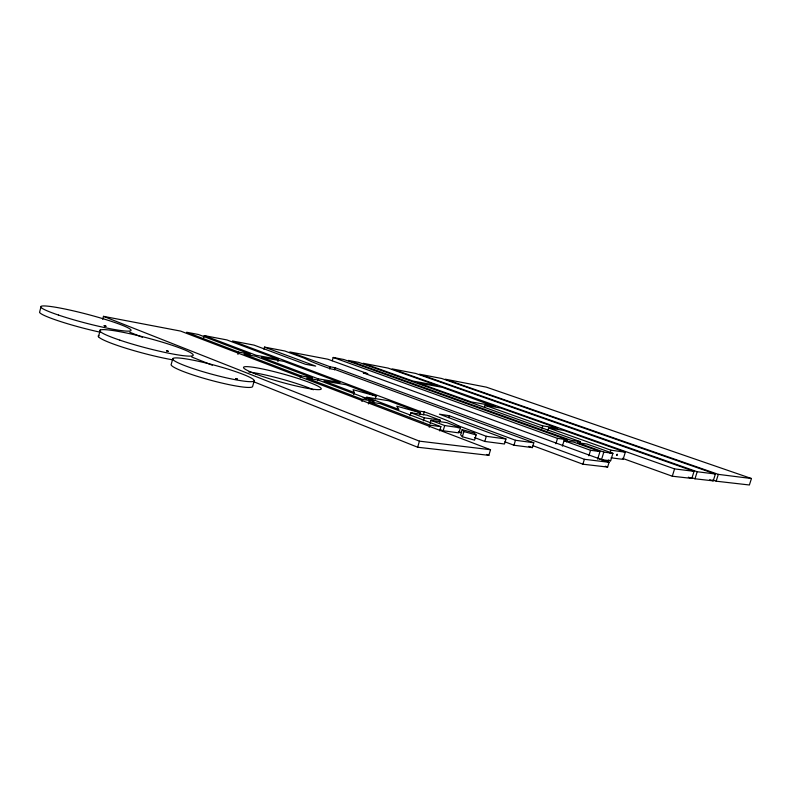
<?xml version="1.0" encoding="UTF-8"?>
<svg xmlns="http://www.w3.org/2000/svg" width="791" height="791" viewBox="0 0 791 791"><rect width="100%" height="100%" fill="white"/><g stroke="black" fill="none" stroke-linecap="round" stroke-linejoin="round"><path stroke-width="1.19" d="M40.905 307.145L39.55 312.376A46.629 4.637 14.6 0 0 100.15 332.2M102.701 319.277L103.483 316.351L180.635 331.093L490.529 449.723L488.858 455.339L417.658 447.231L253.614 381.717M98.48 336.739L100.249 329.976M172.824 358.491L171.281 364.206A42.22 4.884 15.1 0 0 209.111 379.799A42.22 4.884 15.1 0 0 252.636 386.463L254.198 380.817A42.239 4.697 15.1 0 0 194.181 360.38A42.239 4.697 15.1 0 0 191.887 368.181A42.239 4.697 15.1 0 0 254.198 380.817M203.643 337.846L204.256 335.602L226.918 339.932L278.551 359.361L277.918 361.625M237.953 354.447L238.605 352.084L186.636 332.24L198.442 334.494L250.322 354.22L238.605 352.084M263.887 349.226L264.481 347.111L284.809 350.996L304.753 358.343A68.036 5.626 16 0 0 330.816 368.873L335.76 369.773L533.796 442.762L532.343 447.607L513.972 445.234L504.856 441.813M300.234 377.811L300.788 375.844L312.346 377.801L311.802 379.749M317.478 380.708L318.031 378.77L340.14 382.528L283.929 361.378L261.495 357.324L318.031 378.77M329.58 368.932L330.183 366.806L335.048 367.706L584.391 459.284L609.09 462.32L607.626 467.076L582.888 464.198L533.075 445.748M332.24 360.755L333.179 357.453L343.966 359.539L567.167 439.776L566.524 441.912M334.445 369.812L335.048 367.706M353.676 394.491L354.239 392.504L353.063 389.686L376.091 396.054L375.25 398.961M361.922 401.462L362.505 399.415L373.846 401.185L373.263 403.212M366.144 399.247L366.717 397.24L388.47 400.711L420.337 412.704L419.764 414.692M368.388 403.944L368.982 401.887L380.283 403.637L440.884 426.675L439.648 430.907M410.025 415.819L410.915 412.764L426.873 415.156L440.122 420.14L439.529 422.167M423.403 414.8L424.263 411.854A86.822 9.195 16 0 1 458.731 425.944L486.317 436.306L505.973 438.975L504.47 443.998L484.794 441.447L474.462 437.532M423.353 420.891L424.253 417.816L440.122 420.14M417.658 447.231L419.428 441.151L490.529 449.723M430.106 423.462L431.006 420.367L446.826 422.671L460.421 427.783L458.918 432.895L443.178 430.759L439.756 429.454M429.236 427.278L429.859 425.133L440.884 426.675M443.178 430.759L444.7 425.558L460.421 427.783M448.705 417.608L449.258 415.7L515.455 440.261L533.796 442.762M458.137 427.971L458.731 425.944M462.142 429.651L460.629 434.813L462.369 436.77L474.59 440.132L476.133 434.921L474.254 432.984L462.142 429.651L463.912 431.56L476.133 434.921M462.369 436.77L463.912 431.56M484.458 407.622L485.13 405.358L500.792 408.047L557.793 428.257L542.675 425.865L485.13 405.358M484.794 441.447L486.317 436.306M513.972 445.234L515.455 440.261M541.964 428.208L542.675 425.865M547.945 430.344L548.657 427.99L563.706 430.363L625.315 452.205L623.11 459.373L611.107 457.821M555.885 443.781L557.517 438.372L567.167 439.776M562.371 446.144L564.023 440.716L573.633 442.1L599.973 451.562L597.64 459.185M579.803 443.81L580.436 441.704L358.857 362.426L348.396 360.399L571.122 440.35L580.436 441.704M582.888 464.198L584.391 459.284M588.87 455.794L590.551 450.287L599.973 451.562M601.506 459.67L603.83 452.086L612.916 453.332L610.622 460.807L601.506 459.67L598.085 458.424M609.98 453.322L610.949 450.188L625.315 452.205M672.291 476.212L674.575 468.895L694.063 471.337L691.828 478.426L672.291 476.212L622.408 458.315M694.982 478.792L697.197 471.733L715.39 474.007L713.225 480.869L694.982 478.792L691.502 477.556M716.162 481.195L718.317 474.373L751.45 478.525L749.393 484.982L716.162 481.195L712.671 479.969M424.263 411.854L419.092 411.063L232.445 340.99L254.01 345.113L305.346 364.236L315.688 366.114L264.481 347.111M449.258 415.7L439.43 414.187L505.973 438.975M278.551 359.361L256.086 355.268L204.256 335.602M420.337 412.704L396.756 406.188L398.872 409.441L366.717 397.24M363.178 397.725L365.482 398.357M751.45 478.525L486.346 387.145L445.333 379.196L718.317 474.373M715.39 474.007L441.734 378.494L419.527 374.192L697.197 471.733M694.063 471.337L415.72 373.451L392.178 368.893L674.575 468.895M709.735 479.633L713.225 480.869M688.348 477.191L691.828 478.426M548.657 427.99L610.949 450.188M612.916 453.332L586.843 443.998L577.559 442.663L603.83 452.086M333.179 357.453L557.517 438.372M564.023 440.716L590.551 450.287M608.358 459.986L610.622 460.807M609.09 462.32L363.267 372.897L367.815 373.728L327.87 359.223L289.783 351.946L330.183 366.806M605.313 466.225L607.626 467.076M528.872 446.322L532.343 447.607M376.091 396.054L346.013 384.733L323.944 381.015L354.239 392.504M410.915 412.764L424.253 417.816M431.006 420.367L444.7 425.558M458.385 431.441L461.835 432.746M312.346 377.801L255.74 356.276L244.033 354.16L300.788 375.844M373.846 401.185L318.269 380.056L306.73 378.108L362.505 399.415M368.982 401.887L429.859 425.133M486.554 454.449L488.858 455.339M103.483 316.351L419.428 441.151M129.724 332.23L142.34 337.263M191.669 356.968L212.314 365.215M172.745 359.856A48.33 5.191 14.8 0 1 120.657 346.547A48.33 5.191 14.8 0 1 98.816 335.414M248.938 372.037A40.311 4.36 15.5 0 1 313.345 389.765M616.683 454.973C617.306 456.862 617.811 452.442 616.683 454.973M105.974 326.218L104.165 325.744L105.974 326.218M237.468 379.146L235.51 378.602L237.468 379.146M168.354 351.333L166.476 350.818L168.354 351.333M495.314 406.109L471.525 401.986L417.994 382.864L442.436 387.353L486.752 403.628L495.314 406.109M437.334 385.553L412.843 381.015L363.148 363.267L388.144 368.112L437.334 385.553M119.807 340.14A48.35 4.983 14.8 0 0 193.014 355.525A48.35 4.983 14.8 0 0 126.441 332.991A48.35 4.983 14.8 0 0 119.807 340.14M58.475 315.065A46.649 4.449 14.7 0 0 130.723 330.737A46.649 4.449 14.7 0 0 68.708 309.815A46.649 4.449 14.7 0 0 58.475 315.065M255.473 373.906A40.331 4.192 15.5 0 0 320.088 389.538A40.331 4.192 15.5 0 0 271.382 370.959A40.331 4.192 15.5 0 0 255.473 373.906"/></g></svg>
